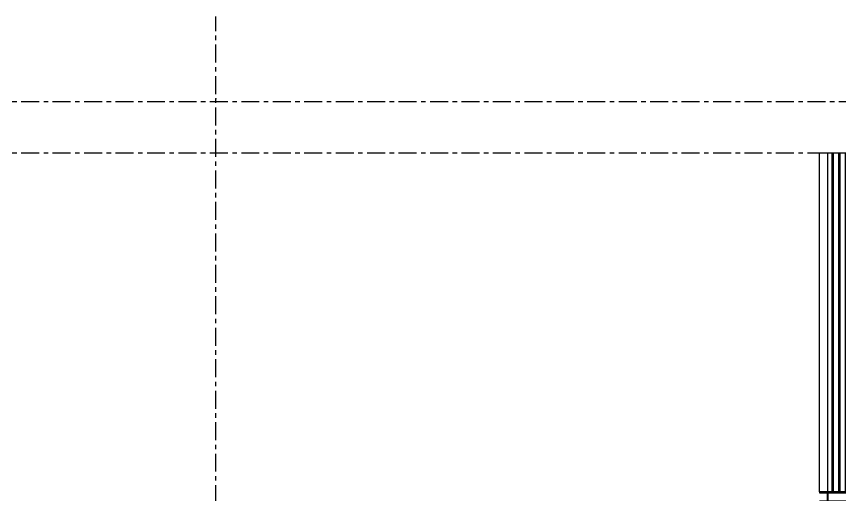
# Model space of a CAD drawing. Header units: millimetres. Extents: x 3774 to 718460, y -768339 to 192544.
# Drawn here: x 347349 to 355364, y -751889 to -747237 of the extents above; entities that cross this region are included whole.
import ezdxf
from ezdxf.enums import TextEntityAlignment as Align

# ---------------------------------------------------------------- set-up
doc = ezdxf.new("R2010")
doc.units = ezdxf.units.MM
doc.set_wipeout_variables(frame=1)
doc.linetypes.add('TA_GL_000.70000', pattern=[1.925, 0.7, -0.175, 0.175, -0.175, 0.7])
for name, color, linetype in [('000 - 0_SYM_DWG_GRID-BUBBLE_MAIN_COLOR_1', 7, 'Continuous'), ('000 - 0_SYM_DWG_GRIDLINE_MAIN_COLOR_251', 7, 'Continuous'), ('010 - ASPG_EXTR_MAIN_COLOR_2', 7, 'Continuous'), ('010 - ASPG_EXTR_WIPEOUT_', 7, 'Continuous'), ('010 - ASPG_FRAMING_MAIN_COLOR_1', 7, 'Continuous'), ('010 - ASPG_FRAMING_MAIN_COLOR_2', 7, 'Continuous'), ('010 - ASPG_FRAMING_SUB_COLOR_2', 7, 'Continuous'), ('010 - ASPG_FRAMING_WIPEOUT_', 7, 'Continuous')]:
    doc.layers.add(name, color=color, linetype=linetype)
doc.styles.add('ARIAL', font='arial.ttf')
doc.styles.add('TA', font='', dxfattribs={"height": 4.5})
doc.styles.get('TA').set_extended_font_data('Cordia New')

# ---------------------------------------------------------------- blocks, each defined once
blk = doc.blocks.new('*U5902')
at = {"layer": '000 - 0_SYM_DWG_GRIDLINE_MAIN_COLOR_251', "color": 7, "linetype": 'ByBlock', "ltscale": 5}
blk.add_line((10, 0), (-759, 0), dxfattribs=at)
at = {"color": 7, "style": 'TA', "flags": 1}
blk.add_attdef('LOCATION', (6, -6), '', height=4.5, rotation=270, dxfattribs=at)
blk = doc.blocks.new('*U7974')
at = {"layer": '000 - 0_SYM_DWG_GRIDLINE_MAIN_COLOR_251', "color": 7, "linetype": 'ByBlock', "ltscale": 5}
blk.add_line((16, 0), (-354.34, 0), dxfattribs=at)
at = {"layer": '000 - 0_SYM_DWG_GRIDLINE_MAIN_COLOR_251', "color": 7}
blk.add_point((-338.34, 0), dxfattribs=at)
at = {"color": 7, "style": 'TA', "flags": 1}
blk.add_attdef('LOCATION', (6, -6), '', height=4.5, rotation=270, dxfattribs=at)
at = {"layer": '000 - 0_SYM_DWG_GRID-BUBBLE_MAIN_COLOR_1', "color": 7, "style": 'ARIAL'}
blk.add_attdef('GRID-HEAD', text='', height=4, rotation=90, dxfattribs=at).set_placement((34, 0), align=Align.MIDDLE_CENTER)
blk = doc.blocks.new('W-1-PP19-SE-ENT3_20260407-104913_PP19_ENT3_ELE1_DIMS_1')
at = {"layer": '000 - 0_SYM_DWG_GRIDLINE_MAIN_COLOR_251', "color": 7, "linetype": 'TA_GL_000.70000'}
for name, p, xscale, yscale, zscale, rotation in [('*U7974', (-11400, 101510), 50.00000000000007, 50.00000000000007, 50.00000000000007, 270), ('*U5902', (-27800, 118400), 50.00000000000003, 50.00000000000003, 50.00000000000003, 180), ('*U5902', (-27800, 117900), 50.00000000000003, 50.00000000000003, 50.00000000000003, 180)]:
    blk.add_blockref(name, p, dxfattribs=dict(at, xscale=xscale, yscale=yscale, zscale=zscale, rotation=rotation))
blk = doc.blocks.new('*U7965')
at = {"color": 7}
blk.add_wipeout([(0, -40), (4413, -40), (4413, 40), (0, 40)], dxfattribs=at).dxf.layer = '010 - ASPG_FRAMING_WIPEOUT_'
at = {"layer": '010 - ASPG_FRAMING_MAIN_COLOR_2', "color": 7}
blk.add_lwpolyline([(0, -40), (4413, -40), (4413, 40), (0, 40)], close=True, dxfattribs=at)
at = {"color": 7}
for points in [[(0, 40), (4493.8, 40), (4493.8, 50), (0, 50)], [(0, -50), (4493.8, -50), (4493.8, -40), (0, -40)]]:
    blk.add_wipeout(points, dxfattribs=at).dxf.layer = '010 - ASPG_FRAMING_WIPEOUT_'
at = {"layer": '010 - ASPG_FRAMING_MAIN_COLOR_1', "color": 7}
for points in [[(0, 40), (4493.8, 40), (4493.8, 50), (0, 50)], [(0, -50), (4493.8, -50), (4493.8, -40), (0, -40)]]:
    blk.add_lwpolyline(points, close=True, dxfattribs=at)
blk = doc.blocks.new('*U7968')
at = {"color": 7}
blk.add_wipeout([(0, 0), (77.5, 0), (77.5, 3300), (0, 3300)], dxfattribs=at)
blk.add_lwpolyline([(0, 0), (77.5, 0), (77.5, 3300), (0, 3300)], close=True, dxfattribs=at)
blk = doc.blocks.new('*U7962')
at = {"color": 7}
blk.add_wipeout([(50, 0), (1416.3, 0), (1416.3, 12350), (50, 12350)], dxfattribs=at).dxf.layer = '010 - ASPG_EXTR_WIPEOUT_'
at = {"layer": '010 - ASPG_EXTR_MAIN_COLOR_2', "color": 7}
for points in [[(125, 0), (135.2, 0), (135.2, 12350), (125, 12350)], [(190, 0), (200.2, 0), (200.2, 12350), (190, 12350)], [(255, 0), (265.2, 0), (265.2, 12350), (255, 12350)], [(320, 0), (330.2, 0), (330.2, 12350), (320, 12350)], [(385, 0), (395.2, 0), (395.2, 12350), (385, 12350)], [(450, 0), (460.2, 0), (460.2, 12350), (450, 12350)], [(515, 0), (525.2, 0), (525.2, 12350), (515, 12350)], [(580, 0), (590.2, 0), (590.2, 12350), (580, 12350)], [(645, 0), (655.2, 0), (655.2, 12350), (645, 12350)], [(710, 0), (720.2, 0), (720.2, 12350), (710, 12350)], [(775, 0), (785.2, 0), (785.2, 12350), (775, 12350)], [(840, 0), (850.2, 0), (850.2, 12350), (840, 12350)], [(905, 0), (915.2, 0), (915.2, 12350), (905, 12350)], [(970, 0), (980.2, 0), (980.2, 12350), (970, 12350)], [(1035, 0), (1045.2, 0), (1045.2, 12350), (1035, 12350)], [(1100, 0), (1110.2, 0), (1110.2, 12350), (1100, 12350)], [(1165, 0), (1175.2, 0), (1175.2, 12350), (1165, 12350)], [(1230, 0), (1240.2, 0), (1240.2, 12350), (1230, 12350)], [(1295, 0), (1305.2, 0), (1305.2, 12350), (1295, 12350)], [(1360, 0), (1370.2, 0), (1370.2, 12350), (1360, 12350)]]:
    blk.add_lwpolyline(points, close=True, dxfattribs=at)
at = {"layer": '010 - ASPG_FRAMING_SUB_COLOR_2', "color": 7}
blk.add_lwpolyline([(50, 0), (1416.3, 0), (1416.3, 12350), (50, 12350)], close=True, dxfattribs=at)
at = {"color": 7}
blk.add_wipeout([(-50, 0), (50, 0), (50, 12350), (-50, 12350)], dxfattribs=at).dxf.layer = '010 - ASPG_EXTR_WIPEOUT_'
at = {"layer": '010 - ASPG_FRAMING_MAIN_COLOR_1', "color": 7}
for points in [[(-50, 0), (-40, 0), (-40, 12350), (-50, 12350)], [(40, 0), (50, 0), (50, 12350), (40, 12350)]]:
    blk.add_lwpolyline(points, close=True, dxfattribs=at)
at = {"layer": '010 - ASPG_FRAMING_SUB_COLOR_2', "color": 7}
blk.add_lwpolyline([(-50, 0), (50, 0), (50, 12350), (-50, 12350)], close=True, dxfattribs=at)
blk = doc.blocks.new('W-1-PP19-SE-ENT3_20260407-131650_PP19_ENT3_ASPG_ELE3')
at = {"color": 7, "xscale": -1}
blk.add_blockref('*U7962', (-4026, 105550), dxfattribs=at)
blk.add_blockref('*U7968', (-5442.3, 114600), dxfattribs=at)
at = {"color": 7, "rotation": 180}
blk.add_blockref('*U7965', (-1026, 114550), dxfattribs=at)

msp = doc.modelspace()

# ---------------------------------------------------------------- block references
at = {"color": 7}
msp.add_blockref('W-1-PP19-SE-ENT3_20260407-104913_PP19_ENT3_ELE1_DIMS_1', (360689.371, -866463.718), dxfattribs=at)

# ---------------------------------------------------------------- next in the draw order: block references
msp.add_blockref('W-1-PP19-SE-ENT3_20260407-131650_PP19_ENT3_ASPG_ELE3', (360689.371, -866463.718), dxfattribs=at)

doc.saveas('drawing.dxf')
